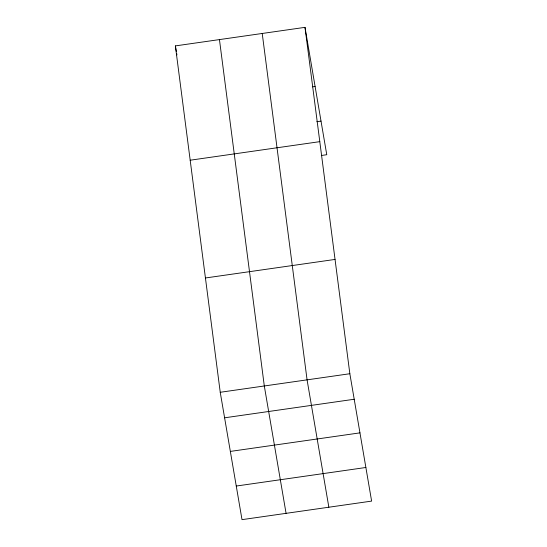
<?xml version="1.0" encoding="UTF-8"?>
<svg xmlns="http://www.w3.org/2000/svg" width="547" height="547" viewBox="0 0 547 547"><rect width="100%" height="100%" fill="white"/><g stroke="black" fill="none" stroke-linecap="round" stroke-linejoin="round"><path stroke-width="0.82" d="M304.994 27.35L349.848 373.731L371.618 501.1L242.006 519.65L220.236 392.281L175.382 45.9L304.994 27.35L326.764 154.719L321.732 155.437M312.59 86.843L315.099 86.481M316.829 121.707L321.021 121.106M190.185 160.209L319.797 141.652M205.433 277.979L335.044 259.428M220.236 392.281L349.848 373.731M224.598 417.805L354.21 399.255M230.342 451.412L359.953 432.862M236.263 486.044L365.875 467.487M328.85 507.219L307.072 379.85L262.225 33.47M286.074 513.346L264.304 385.977L219.45 39.596M175.382 45.9L176.366 51.664M176.647 53.312L176.927 54.96"/></g></svg>
